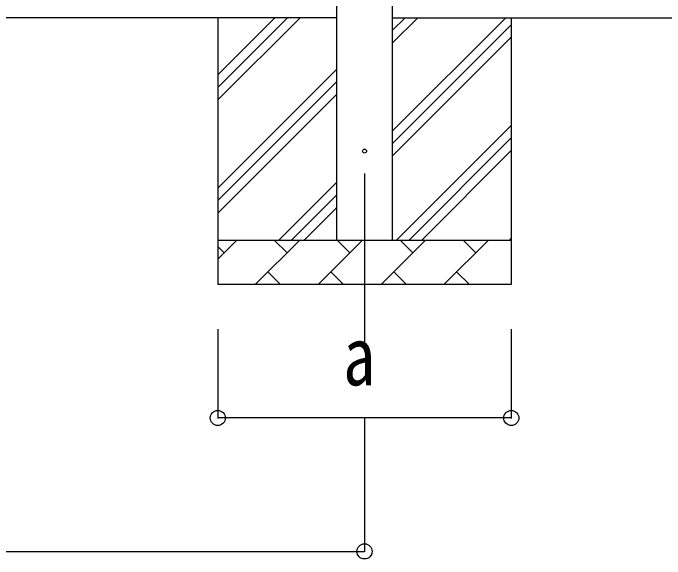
# Model space of a CAD drawing. Units: millimetres, scale not verified. Extents: x -16820 to 16820, y -11880 to 11880.
# Drawn here: x -6671 to -5205, y -2874 to -1647 of the extents above; entities that cross this region are included whole.
import ezdxf
from ezdxf.enums import TextEntityAlignment as Align

# ---------------------------------------------------------------- set-up
doc = ezdxf.new("R2010")
doc.units = ezdxf.units.MM
doc.header["$LTSCALE"] = 50
for name, color, linetype in [('0-3_YKK_12', 2, 'Continuous'), ('0-4_YKK_13', 4, 'Continuous'), ('0-5_YKK_A1', 4, 'Continuous'), ('0-6_YKK_D', 6, 'Continuous')]:
    doc.layers.add(name, color=color, linetype=linetype)
doc.styles.add('ＭＳ ゴシック', font='')
doc.styles.get('ＭＳ ゴシック').set_extended_font_data('MS Gothic')

msp = doc.modelspace()

# ---------------------------------------------------------------- linework, layer by layer
at = {"layer": '0-3_YKK_12'}
msp.add_line((-5880.42, -2007), (-5880.42, -2391.55), dxfattribs=at)
at = {"layer": '0-4_YKK_13'}
msp.add_circle((-5880.42, -1957), 4.5, dxfattribs=at)
at = {"layer": '0-5_YKK_A1'}
for p, q in [((-5942.92, -2157), (-5942.92, 633)), ((-5817.92, 633), (-5817.92, -2157)), ((-5942.92, -1657), (-8754.42, -1657)), ((-6210.42, -1657), (-6210.42, -2257)), ((-6210.42, -1842.05), (-6025.37, -1657)), ((-6210.42, -1813.77), (-6053.65, -1657)), ((-6210.42, -1785.48), (-6081.94, -1657)), ((-5817.92, -1657), (-5047.92, -1657)), ((-5817.92, -1912.1), (-5562.82, -1657)), ((-5817.92, -1714.11), (-5760.81, -1657)), ((-5817.92, -1685.82), (-5789.09, -1657)), ((-5550.42, -1657), (-5550.42, -2257)), ((-5817.92, -1940.38), (-5550.42, -1672.88)), ((-5817.92, -1968.67), (-5550.42, -1701.17)), ((-6210.42, -2040.04), (-5942.92, -1772.54)), ((-6210.42, -2068.32), (-5942.92, -1800.82)), ((-6210.42, -2096.61), (-5942.92, -1829.11)), ((-5808.26, -2157), (-5550.42, -1899.16)), ((-5779.98, -2157), (-5550.42, -1927.44)), ((-5751.69, -2157), (-5550.42, -1955.73)), ((-6072.82, -2157), (-5942.92, -2027.1)), ((-6044.53, -2157), (-5942.92, -2055.38)), ((-6016.25, -2157), (-5942.92, -2083.67)), ((-5553.7, -2157), (-5550.42, -2153.72)), ((-6210.42, -2157), (-5550.42, -2157)), ((-6210.42, -2199.89), (-6167.52, -2157)), ((-6126.1, -2257), (-6026.1, -2157)), ((-6054.66, -2185.55), (-6083.21, -2157)), ((-5984.68, -2257), (-5884.68, -2157)), ((-5913.23, -2185.55), (-5941.79, -2157)), ((-5843.26, -2257), (-5743.26, -2157)), ((-5771.81, -2185.55), (-5800.37, -2157)), ((-5701.84, -2257), (-5601.84, -2157)), ((-5630.39, -2185.55), (-5658.95, -2157)), ((-6196.08, -2185.55), (-6210.42, -2171.21)), ((-6097.55, -2228.45), (-6069, -2257)), ((-5956.13, -2228.45), (-5927.57, -2257)), ((-5814.71, -2228.45), (-5786.15, -2257)), ((-5673.29, -2228.45), (-5644.73, -2257)), ((-5550.42, -2257), (-6210.42, -2257))]:
    msp.add_line(p, q, dxfattribs=at)
at = {"layer": '0-6_YKK_D'}
for p, q in [((-6210.42, -2357), (-6210.42, -2558)), ((-5550.42, -2357), (-5550.42, -2558)), ((-5550.42, -2557), (-6210.42, -2557)), ((-5880.42, -2558), (-5880.42, -2858)), ((-8816.92, -2857), (-5880.42, -2857))]:
    msp.add_line(p, q, dxfattribs=at)
for centre in [(-6210.42, -2557), (-5550.42, -2557), (-5880.42, -2857)]:
    msp.add_circle(centre, 17, dxfattribs=at)

# ---------------------------------------------------------------- texts
at = {"layer": '0-6_YKK_D', "style": 'ＭＳ ゴシック', "width": 0.8}
msp.add_text('a', height=132, dxfattribs=at).set_placement((-5928.42, -2523), align=Align.BOTTOM_LEFT)

doc.saveas('drawing.dxf')
